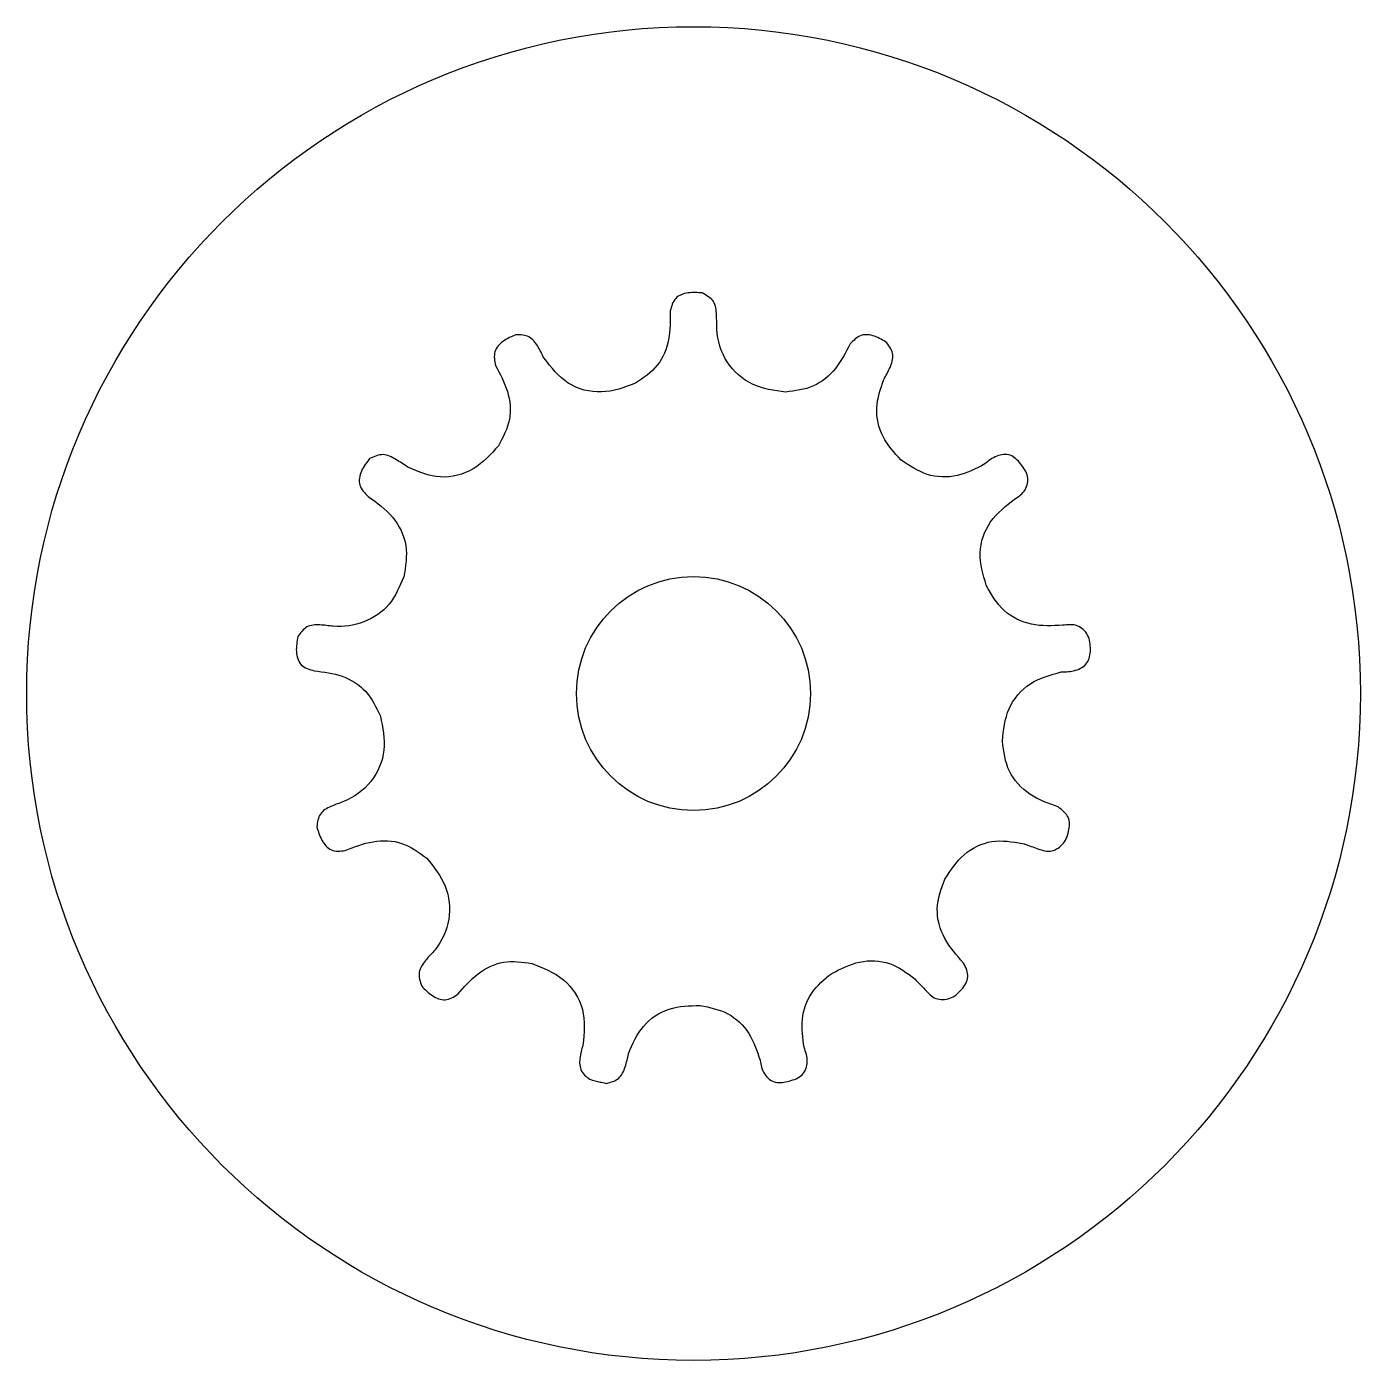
# Model space of a CAD drawing. Header units: millimetres. Extents: x -2.1 to 10.9, y -0.1 to 12.9.
import ezdxf

# ---------------------------------------------------------------- set-up
doc = ezdxf.new("R2010")
doc.units = ezdxf.units.MM
doc.layers.get('0').update_dxf_attribs({"linetype": 'CONTINUOUS'})

msp = doc.modelspace()

# ---------------------------------------------------------------- linework, layer by layer
msp.add_line((3.547, 2.611), (3.547, 2.613))
for radius in [6.5, 1.141]:
    msp.add_circle((4.395, 6.413), radius)
for points, knots in [([(4.48, 10.318), (4.435, 10.321), (4.346, 10.328), (4.204, 10.279), (4.18, 10.188), (4.168, 10.142)], [0, 0, 0, 0, 0.01386201, 0.02697976, 0.04038348, 0.04038348, 0.04038348, 0.04038348]), ([(5.293, 9.352), (5.181, 9.366), (4.959, 9.396), (4.696, 9.631), (4.614, 9.901), (4.624, 10.099), (4.606, 10.248), (4.522, 10.294), (4.48, 10.318)], [0, 0, 0, 0, 0.0332046, 0.0662253, 0.0994321, 0.1134552, 0.1269014, 0.1405264, 0.1405264, 0.1405264, 0.1405264]), ([(4.168, 10.142), (4.169, 10.049), (4.171, 9.865), (4.062, 9.593), (3.907, 9.489), (3.828, 9.437)], [0, 0, 0, 0, 0.02787207, 0.05535086, 0.08299339, 0.08299339, 0.08299339, 0.08299339]), ([(2.664, 9.911), (2.622, 9.893), (2.54, 9.859), (2.438, 9.749), (2.456, 9.657), (2.465, 9.611)], [0, 0, 0, 0, 0.01382791, 0.02696965, 0.04041962, 0.04041962, 0.04041962, 0.04041962]), ([(2.938, 9.682), (2.919, 9.721), (2.883, 9.797), (2.798, 9.907), (2.709, 9.91), (2.664, 9.911)], [0, 0, 0, 0, 0.01310947, 0.02565885, 0.0385181, 0.0385181, 0.0385181, 0.0385181]), ([(6.281, 9.831), (6.243, 9.856), (6.167, 9.903), (6.019, 9.924), (5.955, 9.856), (5.922, 9.821)], [0, 0, 0, 0, 0.01379596, 0.02687715, 0.04037577, 0.04037577, 0.04037577, 0.04037577]), ([(5.922, 9.821), (5.879, 9.739), (5.795, 9.574), (5.572, 9.385), (5.386, 9.363), (5.293, 9.352)], [0, 0, 0, 0, 0.02787838, 0.0553498, 0.08302313, 0.08302313, 0.08302313, 0.08302313]), ([(6.25, 9.474), (6.271, 9.512), (6.313, 9.586), (6.357, 9.719), (6.307, 9.794), (6.281, 9.831)], [0, 0, 0, 0, 0.01318963, 0.02578674, 0.03872005, 0.03872005, 0.03872005, 0.03872005]), ([(3.828, 9.437), (3.721, 9.397), (3.506, 9.317), (3.15, 9.41), (3.009, 9.591), (2.938, 9.682)], [0, 0, 0, 0, 0.0339312, 0.0676156, 0.1014888, 0.1014888, 0.1014888, 0.1014888]), ([(2.465, 9.611), (2.509, 9.529), (2.597, 9.366), (2.628, 9.076), (2.538, 8.912), (2.494, 8.829)], [0, 0, 0, 0, 0.02784309, 0.05527089, 0.0828754, 0.0828754, 0.0828754, 0.0828754]), ([(6.417, 8.69), (6.352, 8.761), (6.221, 8.903), (6.155, 9.2), (6.218, 9.383), (6.25, 9.474)], [0, 0, 0, 0, 0.02871557, 0.05714114, 0.08584963, 0.08584963, 0.08584963, 0.08584963]), ([(1.61, 8.619), (1.572, 8.645), (1.498, 8.695), (1.368, 8.763), (1.282, 8.723), (1.238, 8.703)], [0, 0, 0, 0, 0.01389514, 0.02726931, 0.04082051, 0.04082051, 0.04082051, 0.04082051]), ([(2.494, 8.829), (2.419, 8.745), (2.27, 8.578), (1.921, 8.487), (1.714, 8.575), (1.61, 8.619)], [0, 0, 0, 0, 0.03330017, 0.06633044, 0.09952468, 0.09952468, 0.09952468, 0.09952468]), ([(7.585, 8.65), (7.554, 8.686), (7.492, 8.756), (7.341, 8.737), (7.27, 8.68), (7.234, 8.651)], [0, 0, 0, 0, 0.01336397, 0.02662321, 0.04048364, 0.04048364, 0.04048364, 0.04048364]), ([(1.238, 8.703), (1.208, 8.665), (1.15, 8.592), (1.12, 8.436), (1.19, 8.367), (1.225, 8.332)], [0, 0, 0, 0, 0.01456458, 0.02829447, 0.0424027, 0.0424027, 0.0424027, 0.0424027]), ([(7.234, 8.651), (7.147, 8.605), (6.973, 8.513), (6.662, 8.524), (6.499, 8.634), (6.417, 8.69)], [0, 0, 0, 0, 0.02934359, 0.05831939, 0.08759101, 0.08759101, 0.08759101, 0.08759101]), ([(7.525, 8.308), (7.564, 8.334), (7.64, 8.386), (7.669, 8.538), (7.614, 8.612), (7.585, 8.65)], [0, 0, 0, 0, 0.01378423, 0.02693372, 0.04065183, 0.04065183, 0.04065183, 0.04065183]), ([(1.225, 8.332), (1.31, 8.272), (1.478, 8.152), (1.623, 7.857), (1.588, 7.652), (1.57, 7.549)], [0, 0, 0, 0, 0.03090569, 0.06142538, 0.09209815, 0.09209815, 0.09209815, 0.09209815]), ([(7.249, 7.468), (7.218, 7.573), (7.155, 7.781), (7.268, 8.108), (7.439, 8.241), (7.525, 8.308)], [0, 0, 0, 0, 0.03212131, 0.06397469, 0.09620128, 0.09620128, 0.09620128, 0.09620128]), ([(1.57, 7.549), (1.53, 7.455), (1.452, 7.267), (1.189, 7.089), (0.938, 7.056), (0.756, 7.087), (0.616, 7.078), (0.565, 7.005), (0.539, 6.968)], [0, 0, 0, 0, 0.0301529, 0.0600154, 0.0902061, 0.1034123, 0.1160528, 0.1289558, 0.1289558, 0.1289558, 0.1289558]), ([(7.993, 7.078), (7.892, 7.073), (7.69, 7.063), (7.399, 7.201), (7.299, 7.379), (7.249, 7.468)], [0, 0, 0, 0, 0.03031715, 0.06022255, 0.09037034, 0.09037034, 0.09037034, 0.09037034]), ([(8.265, 6.841), (8.262, 6.89), (8.256, 6.985), (8.138, 7.094), (8.042, 7.084), (7.993, 7.078)], [0, 0, 0, 0, 0.01432927, 0.02793668, 0.04217151, 0.04217151, 0.04217151, 0.04217151]), ([(0.539, 6.968), (0.53, 6.92), (0.512, 6.828), (0.555, 6.675), (0.65, 6.648), (0.698, 6.634)], [0, 0, 0, 0, 0.01454467, 0.028239, 0.04226714, 0.04226714, 0.04226714, 0.04226714]), ([(7.98, 6.623), (8.026, 6.625), (8.116, 6.628), (8.25, 6.7), (8.26, 6.794), (8.265, 6.841)], [0, 0, 0, 0, 0.01385913, 0.02717097, 0.04061613, 0.04061613, 0.04061613, 0.04061613]), ([(0.698, 6.634), (0.79, 6.623), (0.974, 6.602), (1.222, 6.447), (1.303, 6.278), (1.343, 6.193)], [0, 0, 0, 0, 0.02778013, 0.0552175, 0.08297872, 0.08297872, 0.08297872, 0.08297872]), ([(7.406, 5.949), (7.417, 6.057), (7.439, 6.274), (7.664, 6.539), (7.875, 6.595), (7.98, 6.623)], [0, 0, 0, 0, 0.03222013, 0.06424396, 0.09650431, 0.09650431, 0.09650431, 0.09650431]), ([(1.343, 6.193), (1.366, 6.083), (1.411, 5.862), (1.275, 5.536), (1.047, 5.374), (0.862, 5.319), (0.74, 5.248), (0.729, 5.159), (0.723, 5.114)], [0, 0, 0, 0, 0.0333432, 0.0663361, 0.0995311, 0.1127456, 0.1253772, 0.1382714, 0.1382714, 0.1382714, 0.1382714]), ([(7.949, 5.307), (7.854, 5.342), (7.664, 5.41), (7.445, 5.645), (7.419, 5.847), (7.406, 5.949)], [0, 0, 0, 0, 0.03027246, 0.06012861, 0.09019051, 0.09019051, 0.09019051, 0.09019051]), ([(7.603, 4.952), (7.647, 4.937), (7.734, 4.907), (7.87, 4.855), (8.004, 4.934), (8.059, 5.063), (8.067, 5.218), (7.989, 5.277), (7.949, 5.307)], [0, 0, 0, 0, 0.01408465, 0.02784654, 0.041321, 0.05555053, 0.06933611, 0.08333775, 0.08333775, 0.08333775, 0.08333775]), ([(0.723, 5.114), (0.736, 5.07), (0.761, 4.984), (0.858, 4.866), (0.952, 4.877), (1, 4.882)], [0, 0, 0, 0, 0.01401146, 0.02726122, 0.04079361, 0.04079361, 0.04079361, 0.04079361]), ([(1, 4.882), (1.088, 4.917), (1.264, 4.987), (1.564, 4.979), (1.717, 4.865), (1.794, 4.807)], [0, 0, 0, 0, 0.02849559, 0.05655241, 0.08482556, 0.08482556, 0.08482556, 0.08482556]), ([(6.846, 4.605), (6.901, 4.69), (7.011, 4.86), (7.302, 5.002), (7.502, 4.968), (7.603, 4.952)], [0, 0, 0, 0, 0.03020813, 0.06006618, 0.09015335, 0.09015335, 0.09015335, 0.09015335]), ([(1.794, 4.807), (1.864, 4.721), (2.003, 4.55), (2.038, 4.207), (1.922, 3.955), (1.783, 3.818), (1.699, 3.695), (1.73, 3.605), (1.746, 3.56)], [0, 0, 0, 0, 0.0326799, 0.0650157, 0.0975462, 0.1114696, 0.1248483, 0.1383928, 0.1383928, 0.1383928, 0.1383928]), ([(7.027, 3.785), (6.96, 3.861), (6.827, 4.011), (6.739, 4.319), (6.81, 4.509), (6.846, 4.605)], [0, 0, 0, 0, 0.03022789, 0.06002643, 0.08996633, 0.08996633, 0.08996633, 0.08996633]), ([(2.098, 3.482), (2.159, 3.552), (2.28, 3.691), (2.541, 3.823), (2.726, 3.795), (2.819, 3.782)], [0, 0, 0, 0, 0.02782463, 0.05523213, 0.08282213, 0.08282213, 0.08282213, 0.08282213]), ([(2.819, 3.782), (2.928, 3.739), (3.146, 3.655), (3.352, 3.337), (3.328, 3.103), (3.317, 2.986)], [0, 0, 0, 0, 0.0346648, 0.0691117, 0.1037339, 0.1037339, 0.1037339, 0.1037339]), ([(5.742, 3.685), (5.83, 3.73), (6.005, 3.819), (6.318, 3.809), (6.476, 3.689), (6.555, 3.629)], [0, 0, 0, 0, 0.02934553, 0.05844778, 0.08769438, 0.08769438, 0.08769438, 0.08769438]), ([(6.555, 3.629), (6.587, 3.595), (6.649, 3.529), (6.748, 3.423), (6.904, 3.429), (7.011, 3.52), (7.094, 3.652), (7.05, 3.74), (7.027, 3.785)], [0, 0, 0, 0, 0.01402549, 0.02774142, 0.04125564, 0.05553087, 0.06939495, 0.08333797, 0.08333797, 0.08333797, 0.08333797]), ([(5.473, 2.965), (5.46, 3.056), (5.435, 3.237), (5.528, 3.51), (5.671, 3.627), (5.742, 3.685)], [0, 0, 0, 0, 0.02743375, 0.05444247, 0.08174996, 0.08174996, 0.08174996, 0.08174996]), ([(1.746, 3.56), (1.778, 3.527), (1.84, 3.463), (1.979, 3.406), (2.058, 3.457), (2.098, 3.482)], [0, 0, 0, 0, 0.0138632, 0.02698291, 0.04044361, 0.04044361, 0.04044361, 0.04044361]), ([(3.76, 2.901), (3.801, 2.996), (3.881, 3.185), (4.152, 3.366), (4.357, 3.37), (4.46, 3.372)], [0, 0, 0, 0, 0.03048677, 0.06067938, 0.09112518, 0.09112518, 0.09112518, 0.09112518]), ([(4.46, 3.372), (4.554, 3.354), (4.74, 3.316), (4.956, 3.109), (5.014, 2.929), (5.044, 2.838)], [0, 0, 0, 0, 0.02825312, 0.0561802, 0.08451786, 0.08451786, 0.08451786, 0.08451786]), ([(3.317, 2.986), (3.304, 2.944), (3.28, 2.861), (3.287, 2.725), (3.374, 2.651), (3.449, 2.636), (3.498, 2.623), (3.531, 2.615), (3.547, 2.611)], [0, 0, 0, 0, 0.01325644, 0.02579623, 0.03853797, 0.04359239, 0.04864124, 0.05369566, 0.05369566, 0.05369566, 0.05369566]), ([(3.547, 2.613), (3.591, 2.625), (3.678, 2.648), (3.735, 2.776), (3.752, 2.859), (3.76, 2.901)], [0, 0, 0, 0, 0.01304271, 0.02554816, 0.03872199, 0.03872199, 0.03872199, 0.03872199]), ([(5.327, 2.635), (5.374, 2.649), (5.468, 2.678), (5.52, 2.83), (5.489, 2.919), (5.473, 2.965)], [0, 0, 0, 0, 0.01408334, 0.02776197, 0.04217784, 0.04217784, 0.04217784, 0.04217784]), ([(5.044, 2.838), (5.052, 2.792), (5.069, 2.701), (5.189, 2.604), (5.281, 2.624), (5.327, 2.635)], [0, 0, 0, 0, 0.01391124, 0.02710607, 0.040779, 0.040779, 0.040779, 0.040779])]:
    msp.add_open_spline(points, degree=3, knots=knots)

doc.saveas('drawing.dxf')
